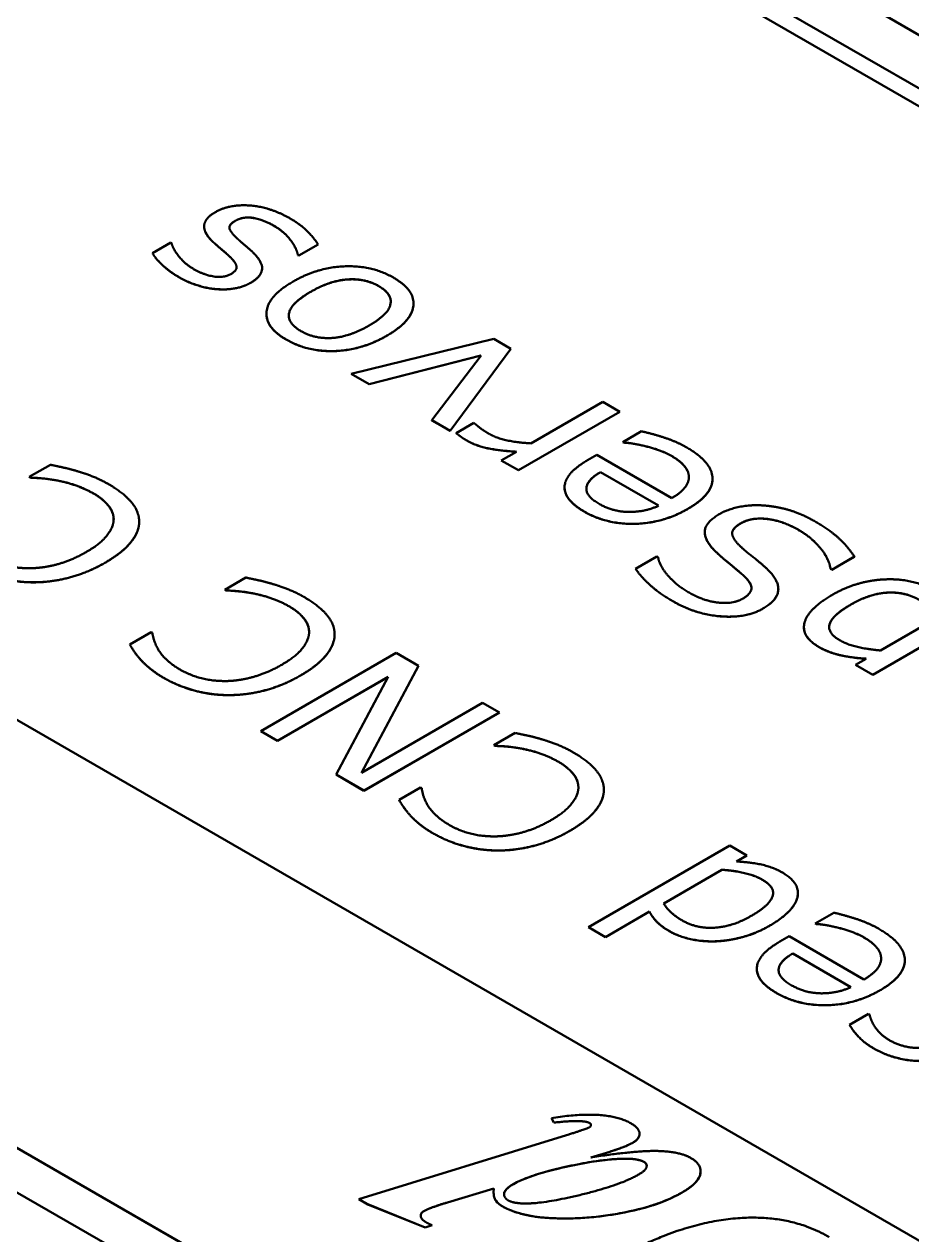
# Model space of a CAD drawing. Header units: millimetres. Extents: x 3100 to 5091, y 868 to 1900.
# Drawn here: x 3989.86 to 4006.09, y 1649.94 to 1672.08 of the extents above; entities that cross this region are included whole.
import ezdxf

# ---------------------------------------------------------------- set-up
doc = ezdxf.new("R2010")
doc.units = ezdxf.units.MM
doc.header["$LTSCALE"] = 1.8
doc.layers.add('외형선(ISO)', color=7, linetype='Continuous', lineweight=50)
doc.layers.add('좁은 외형선(ISO)', color=7, linetype='Continuous', lineweight=35)

msp = doc.modelspace()

# ---------------------------------------------------------------- linework, layer by layer
at = {"layer": '외형선(ISO)'}
for p, q in [((3973.357, 1689.558), (4036.997, 1652.815)), ((3975.685, 1689.52), (4034.658, 1655.472)), ((3974.837, 1689.03), (4033.81, 1654.982)), ((4018.319, 1642.848), (3956.094, 1678.774)), ((3947.902, 1674.861), (4011.541, 1638.118)), ((3949.316, 1674.861), (4011.541, 1638.935)), ((4011.541, 1638.935), (3949.316, 1674.861)), ((3993.153, 1668.388), (3993.153, 1668.389)), ((3992.541, 1668.09), (3992.207, 1667.897)), ((3992.557, 1668.081), (3992.541, 1668.09)), ((3994.884, 1667.852), (3995.236, 1668.055)), ((3995.236, 1668.054), (3994.884, 1667.851)), ((3995.236, 1668.054), (3995.236, 1668.055)), ((3992.207, 1667.897), (3992.207, 1667.897)), ((3994.868, 1667.861), (3994.884, 1667.852)), ((3994.868, 1667.86), (3994.868, 1667.861)), ((3994.884, 1667.851), (3994.868, 1667.86)), ((3994.884, 1667.851), (3994.884, 1667.852)), ((3994.213, 1667.62), (3994.213, 1667.621)), ((3993.415, 1667.234), (3993.415, 1667.235)), ((3996.981, 1666.974), (3996.981, 1666.974)), ((3994.292, 1666.785), (3994.292, 1666.786)), ((3998.45, 1666.327), (3995.842, 1665.689)), ((3998.763, 1666.147), (3998.45, 1666.327)), ((3997.654, 1664.643), (3998.763, 1666.147)), ((3998.763, 1666.146), (3997.654, 1664.642)), ((3998.763, 1666.146), (3998.763, 1666.147)), ((3996.169, 1665.5), (3998.216, 1666.024)), ((3998.215, 1666.023), (3996.169, 1665.5)), ((3998.216, 1666.024), (3997.317, 1664.838)), ((3996.169, 1665.5), (3995.842, 1665.689)), ((3995.842, 1665.689), (3996.169, 1665.5)), ((3995.842, 1665.689), (3995.842, 1665.689)), ((3996.169, 1665.5), (3996.169, 1665.5)), ((4000.444, 1665.176), (3999.127, 1664.416)), ((4000.757, 1664.995), (4000.444, 1665.176)), ((4000.757, 1664.995), (3998.901, 1663.923)), ((3998.901, 1663.923), (4000.757, 1664.995)), ((4000.757, 1664.995), (4000.757, 1664.995)), ((3997.317, 1664.838), (3997.654, 1664.643)), ((3997.317, 1664.837), (3997.317, 1664.838)), ((3997.654, 1664.642), (3997.317, 1664.837)), ((3998.082, 1664.79), (3997.761, 1664.605)), ((3998.099, 1664.781), (3998.082, 1664.79)), ((3997.654, 1664.642), (3997.654, 1664.643)), ((3997.761, 1664.604), (3997.761, 1664.605)), ((4001.153, 1664.636), (4000.812, 1664.439)), ((4000.812, 1664.439), (4000.828, 1664.43)), ((4000.812, 1664.438), (4000.812, 1664.439)), ((4000.828, 1664.429), (4000.812, 1664.438)), ((4000.828, 1664.429), (4000.828, 1664.43)), ((3998.862, 1664.263), (3998.587, 1664.104)), ((3998.587, 1664.104), (3998.901, 1663.923)), ((3998.587, 1664.103), (3998.587, 1664.104)), ((3998.901, 1663.923), (3998.587, 1664.103)), ((4000.333, 1664.205), (4000.163, 1664.107)), ((4001.703, 1663.414), (4000.333, 1664.205)), ((3990.341, 1664.025), (3989.955, 1663.802)), ((3998.901, 1663.923), (3998.901, 1663.923)), ((4000.4, 1663.891), (4001.464, 1663.276)), ((4000.4, 1663.89), (4000.4, 1663.891)), ((4001.464, 1663.276), (4000.4, 1663.89)), ((3989.955, 1663.802), (3989.979, 1663.788)), ((3989.955, 1663.801), (3989.955, 1663.802)), ((3989.979, 1663.787), (3989.955, 1663.801)), ((3989.979, 1663.787), (3989.979, 1663.788)), ((4002.016, 1663.818), (4002.016, 1663.818)), ((4002.449, 1663.766), (4002.449, 1663.767)), ((3999.744, 1663.609), (3999.744, 1663.61)), ((3991.965, 1662.979), (3991.965, 1662.98)), ((4002.307, 1662.792), (4002.307, 1662.792)), ((4001.43, 1662.346), (4001.042, 1662.122)), ((4001.454, 1662.332), (4001.43, 1662.346)), ((4004.632, 1662.105), (4005.044, 1662.343)), ((4005.044, 1662.342), (4004.632, 1662.104)), ((4005.044, 1662.342), (4005.044, 1662.343)), ((4001.042, 1662.122), (4001.042, 1662.122)), ((4004.608, 1662.119), (4004.632, 1662.105)), ((4004.608, 1662.118), (4004.608, 1662.119)), ((4004.632, 1662.104), (4004.608, 1662.118)), ((4004.632, 1662.104), (4004.632, 1662.105)), ((3993.915, 1661.961), (3993.529, 1661.739)), ((3993.529, 1661.739), (3993.553, 1661.725)), ((3993.529, 1661.738), (3993.529, 1661.739)), ((3993.553, 1661.724), (3993.529, 1661.738)), ((3993.553, 1661.724), (3993.553, 1661.725)), ((4003.653, 1661.752), (4003.653, 1661.753)), ((4005.378, 1660.184), (4007.919, 1661.651)), ((4007.919, 1661.65), (4005.378, 1660.183)), ((4006.574, 1661.236), (4005.521, 1660.628)), ((3992.183, 1660.962), (3991.793, 1660.737)), ((3992.207, 1660.948), (3992.183, 1660.962)), ((4004.12, 1661.052), (4004.12, 1661.053)), ((3995.539, 1660.915), (3995.539, 1660.916)), ((3991.793, 1660.736), (3991.793, 1660.737)), ((3996.664, 1660.582), (3994.189, 1659.153)), ((3997.07, 1660.347), (3996.664, 1660.582)), ((3996.03, 1658.391), (3997.07, 1660.347)), ((3997.07, 1660.346), (3996.03, 1658.391)), ((3997.07, 1660.346), (3997.07, 1660.347)), ((4005.259, 1660.477), (4005.065, 1660.365)), ((4005.065, 1660.365), (4005.378, 1660.184)), ((4005.065, 1660.364), (4005.065, 1660.365)), ((4005.378, 1660.183), (4005.065, 1660.364)), ((3994.496, 1658.975), (3996.517, 1660.142)), ((3996.516, 1660.141), (3994.496, 1658.975)), ((3996.517, 1660.142), (3995.567, 1658.357)), ((4005.378, 1660.183), (4005.378, 1660.184)), ((3998.244, 1659.669), (3996.03, 1658.391)), ((3998.551, 1659.492), (3998.244, 1659.669)), ((3996.076, 1658.063), (3998.551, 1659.492)), ((3998.551, 1659.491), (3996.076, 1658.062)), ((3998.551, 1659.491), (3998.551, 1659.492)), ((3994.189, 1659.153), (3994.496, 1658.975)), ((3994.189, 1659.152), (3994.189, 1659.153)), ((3994.496, 1658.975), (3994.189, 1659.152)), ((3994.496, 1658.975), (3994.496, 1658.975)), ((3998.838, 1659.119), (3998.452, 1658.896)), ((3998.452, 1658.896), (3998.476, 1658.882)), ((3998.452, 1658.895), (3998.452, 1658.896)), ((3998.476, 1658.881), (3998.452, 1658.895)), ((3998.476, 1658.881), (3998.476, 1658.882)), ((3995.567, 1658.357), (3996.076, 1658.063)), ((3995.567, 1658.356), (3995.567, 1658.357)), ((3996.076, 1658.062), (3995.567, 1658.356)), ((3997.107, 1658.119), (3996.717, 1657.894)), ((3997.131, 1658.105), (3997.107, 1658.119)), ((3996.076, 1658.062), (3996.076, 1658.063)), ((3996.717, 1657.893), (3996.717, 1657.894)), ((4000.462, 1658.073), (4000.462, 1658.074)), ((4002.765, 1657.059), (4000.179, 1655.566)), ((4003.079, 1656.878), (4002.765, 1657.059)), ((4002.885, 1656.766), (4003.079, 1656.878)), ((4003.079, 1656.877), (4002.886, 1656.766)), ((4003.079, 1656.877), (4003.079, 1656.878)), ((4001.555, 1655.999), (4002.622, 1656.615)), ((4002.622, 1656.614), (4001.556, 1655.998)), ((4002.622, 1656.614), (4002.622, 1656.615)), ((4004.01, 1656.189), (4004.01, 1656.19)), ((4001.297, 1655.849), (4000.493, 1655.384)), ((4000.493, 1655.385), (4001.297, 1655.849)), ((4001.297, 1655.849), (4001.297, 1655.849)), ((4004.669, 1655.83), (4004.327, 1655.632)), ((4000.179, 1655.566), (4000.493, 1655.385)), ((4000.179, 1655.565), (4000.179, 1655.566)), ((4000.493, 1655.384), (4000.179, 1655.565)), ((4004.343, 1655.622), (4004.327, 1655.632)), ((4004.327, 1655.632), (4004.343, 1655.623)), ((4004.327, 1655.632), (4004.327, 1655.632)), ((4004.343, 1655.622), (4004.343, 1655.623)), ((4000.493, 1655.384), (4000.493, 1655.385)), ((4002.501, 1655.305), (4002.501, 1655.306)), ((4003.848, 1655.398), (4003.679, 1655.3)), ((4005.218, 1654.607), (4003.848, 1655.398)), ((4003.915, 1655.084), (4004.98, 1654.47)), ((4003.915, 1655.083), (4003.915, 1655.084)), ((4004.979, 1654.469), (4003.915, 1655.083)), ((4005.531, 1655.011), (4005.531, 1655.012)), ((4003.259, 1654.803), (4003.259, 1654.803)), ((4005.965, 1654.959), (4005.965, 1654.96)), ((4005.303, 1653.98), (4004.955, 1653.779)), ((4005.319, 1653.97), (4005.303, 1653.98)), ((4004.955, 1653.778), (4004.955, 1653.779)), ((3999.502, 1652.072), (3999.502, 1652.073)), ((3999.502, 1652.073), (3999.548, 1651.989)), ((3999.502, 1652.072), (3999.548, 1651.989)), ((3999.548, 1651.989), (3999.548, 1651.989)), ((4000.059, 1652.014), (4000.059, 1652.014)), ((3999.782, 1651.761), (3995.984, 1650.589)), ((4001.114, 1651.786), (4001.114, 1651.787)), ((4000.224, 1651.352), (4000.573, 1651.457)), ((4000.229, 1651.353), (4000.573, 1651.457)), ((4000.573, 1651.457), (4000.573, 1651.457)), ((4002.23, 1651.096), (4002.23, 1651.097)), ((3997.601, 1650.528), (3998.45, 1650.785)), ((3997.601, 1650.529), (3998.45, 1650.785)), ((3995.984, 1650.589), (3996.145, 1650.495)), ((3995.984, 1650.588), (3995.984, 1650.589)), ((3995.984, 1650.588), (3996.145, 1650.494)), ((3998.446, 1650.718), (3998.446, 1650.718)), ((3996.145, 1650.495), (3997.197, 1650.068)), ((3996.145, 1650.494), (3996.145, 1650.495)), ((3996.145, 1650.494), (3997.197, 1650.068)), ((3997.197, 1650.068), (3997.321, 1650.113)), ((3997.197, 1650.068), (3997.321, 1650.113)), ((3997.321, 1650.113), (3997.321, 1650.113)), ((3997.197, 1650.068), (3997.197, 1650.068))]:
    msp.add_line(p, q, dxfattribs=at)
for points in [[(3994.725, 1668.53), (3994.361, 1668.74), (3993.615, 1668.794), (3993.361, 1668.647)], [(3993.361, 1668.647), (3993.159, 1668.531), (3993.153, 1668.392)], [(3993.721, 1668.486), (3993.864, 1668.569), (3994.23, 1668.512), (3994.436, 1668.393)], [(3994.436, 1668.392), (3994.23, 1668.511), (3993.864, 1668.568), (3993.721, 1668.486)], [(3995.236, 1668.055), (3995.175, 1668.155), (3994.931, 1668.411), (3994.725, 1668.53)], [(3993.153, 1668.392), (3993.151, 1668.253), (3993.319, 1668.098)], [(3993.319, 1668.097), (3993.153, 1668.251), (3993.153, 1668.388)], [(3993.721, 1668.486), (3993.616, 1668.425), (3993.615, 1668.36)], [(3993.615, 1668.354), (3993.609, 1668.422), (3993.721, 1668.486)], [(3993.763, 1668.159), (3993.626, 1668.285), (3993.615, 1668.354)], [(3994.436, 1668.393), (3994.601, 1668.298), (3994.834, 1668.012), (3994.868, 1667.861)], [(3994.868, 1667.86), (3994.834, 1668.011), (3994.601, 1668.297), (3994.436, 1668.392)], [(3992.973, 1667.598), (3992.809, 1667.692), (3992.587, 1667.96), (3992.557, 1668.081)], [(3993.319, 1668.098), (3993.373, 1668.048), (3993.547, 1667.901), (3993.613, 1667.839)], [(3993.613, 1667.838), (3993.547, 1667.9), (3993.373, 1668.047), (3993.319, 1668.097)], [(3994.054, 1667.9), (3993.989, 1667.965), (3993.813, 1668.111), (3993.763, 1668.159)], [(3992.688, 1667.458), (3992.523, 1667.554), (3992.262, 1667.797), (3992.207, 1667.897)], [(3992.207, 1667.897), (3992.262, 1667.798), (3992.523, 1667.555), (3992.688, 1667.459)], [(3993.613, 1667.839), (3993.733, 1667.728), (3993.745, 1667.654)], [(3993.745, 1667.653), (3993.733, 1667.727), (3993.613, 1667.838)], [(3994.003, 1667.353), (3994.187, 1667.459), (3994.234, 1667.721), (3994.054, 1667.9)], [(3993.745, 1667.654), (3993.759, 1667.58), (3993.644, 1667.514)], [(3993.746, 1667.637), (3993.746, 1667.645), (3993.745, 1667.653)], [(3996.616, 1667.447), (3996.226, 1667.672), (3995.234, 1667.638), (3994.779, 1667.376)], [(3992.688, 1667.459), (3992.866, 1667.356), (3993.244, 1667.243), (3993.415, 1667.235)], [(3993.415, 1667.234), (3993.244, 1667.242), (3992.866, 1667.355), (3992.688, 1667.458)], [(3993.644, 1667.514), (3993.512, 1667.438), (3993.145, 1667.499), (3992.973, 1667.598)], [(3996.347, 1667.291), (3996.098, 1667.435), (3995.456, 1667.393), (3995.102, 1667.189)], [(3995.102, 1667.189), (3995.456, 1667.394), (3996.098, 1667.436), (3996.347, 1667.292)], [(3996.494, 1666.386), (3996.949, 1666.648), (3997.01, 1667.22), (3996.616, 1667.447)], [(3993.415, 1667.235), (3993.591, 1667.224), (3993.89, 1667.287), (3994.003, 1667.353)], [(3994.003, 1667.352), (3993.89, 1667.287), (3993.591, 1667.224), (3993.415, 1667.234)], [(3994.779, 1667.376), (3994.325, 1667.114), (3994.264, 1666.54), (3994.654, 1666.315)], [(3994.923, 1666.47), (3994.672, 1666.614), (3994.741, 1666.981), (3995.102, 1667.189)], [(3996.347, 1667.292), (3996.599, 1667.146), (3996.521, 1666.774), (3996.171, 1666.572)], [(3996.565, 1667.009), (3996.565, 1667.165), (3996.347, 1667.291)], [(3994.654, 1666.314), (3994.292, 1666.523), (3994.292, 1666.785)], [(3996.171, 1666.572), (3995.81, 1666.364), (3995.177, 1666.323), (3994.923, 1666.47)], [(3994.654, 1666.315), (3995.048, 1666.087), (3996.04, 1666.123), (3996.494, 1666.386)], [(3996.494, 1666.385), (3996.04, 1666.122), (3995.048, 1666.086), (3994.654, 1666.314)], [(3998.357, 1664.594), (3998.268, 1664.645), (3998.153, 1664.731), (3998.099, 1664.781)], [(3997.761, 1664.605), (3997.822, 1664.556), (3997.886, 1664.509), (3997.969, 1664.461)], [(3997.969, 1664.46), (3997.886, 1664.508), (3997.822, 1664.555), (3997.761, 1664.604)], [(3999.127, 1664.416), (3998.899, 1664.428), (3998.503, 1664.51), (3998.357, 1664.594)], [(4001.978, 1664.34), (4001.796, 1664.445), (4001.378, 1664.584), (4001.153, 1664.636)], [(3997.969, 1664.461), (3998.117, 1664.376), (3998.527, 1664.284), (3998.862, 1664.263)], [(4000.828, 1664.43), (4000.984, 1664.424), (4001.519, 1664.29), (4001.709, 1664.18)], [(4001.709, 1664.179), (4001.519, 1664.289), (4000.984, 1664.423), (4000.828, 1664.429)], [(4001.998, 1663.218), (4002.458, 1663.484), (4002.44, 1664.073), (4001.978, 1664.34)], [(4000.163, 1664.107), (3999.759, 1663.873), (3999.729, 1663.385), (4000.105, 1663.168)], [(4001.709, 1664.18), (4001.852, 1664.097), (4002.01, 1663.913), (4002.016, 1663.818)], [(4002.016, 1663.818), (4002.01, 1663.912), (4001.852, 1664.096), (4001.709, 1664.179)], [(3990.848, 1663.902), (3990.688, 1663.95), (3990.472, 1663.996), (3990.341, 1664.025)], [(3991.405, 1663.669), (3991.264, 1663.751), (3990.981, 1663.863), (3990.848, 1663.902)], [(4000.379, 1663.308), (4000.131, 1663.451), (4000.155, 1663.747), (4000.4, 1663.891)], [(3989.979, 1663.788), (3990.32, 1663.778), (3990.9, 1663.632), (3991.139, 1663.494)], [(3991.139, 1663.493), (3990.9, 1663.631), (3990.32, 1663.777), (3989.979, 1663.787)], [(3991.965, 1662.984), (3991.965, 1663.171), (3991.676, 1663.513), (3991.405, 1663.669)], [(4002.016, 1663.818), (4002.026, 1663.719), (4001.875, 1663.513), (4001.703, 1663.414)], [(4002.449, 1663.766), (4002.449, 1663.478), (4001.998, 1663.217)], [(4002.017, 1663.795), (4002.017, 1663.806), (4002.016, 1663.818)], [(3991.139, 1663.494), (3991.31, 1663.395), (3991.504, 1663.148), (3991.498, 1663.009)], [(4000.105, 1663.167), (3999.744, 1663.375), (3999.744, 1663.609)], [(4000.105, 1663.168), (4000.511, 1662.933), (4001.543, 1662.955), (4001.998, 1663.218)], [(4001.998, 1663.217), (4001.543, 1662.954), (4000.511, 1662.932), (4000.105, 1663.167)], [(4001.464, 1663.276), (4001.224, 1663.161), (4000.632, 1663.162), (4000.379, 1663.308)], [(4003.363, 1663.281), (4003.145, 1663.295), (4002.727, 1663.21), (4002.582, 1663.126)], [(4004.325, 1662.987), (4004.077, 1663.13), (4003.604, 1663.266), (4003.363, 1663.281)], [(3991.498, 1663.009), (3991.49, 1662.876), (3991.258, 1662.579), (3990.997, 1662.428)], [(3991.339, 1662.231), (3991.66, 1662.416), (3991.967, 1662.801), (3991.965, 1662.984)], [(4002.582, 1663.126), (4002.317, 1662.973), (4002.299, 1662.64), (4002.503, 1662.439)], [(4002.933, 1662.556), (4002.812, 1662.678), (4002.806, 1662.861), (4002.97, 1662.955)], [(4002.97, 1662.955), (4003.161, 1663.066), (4003.731, 1663.001), (4004.036, 1662.825)], [(4004.036, 1662.824), (4003.731, 1663), (4003.161, 1663.065), (4002.97, 1662.954)], [(4005.044, 1662.343), (4004.923, 1662.527), (4004.594, 1662.832), (4004.325, 1662.987)], [(4002.503, 1662.438), (4002.307, 1662.631), (4002.307, 1662.792)], [(4002.97, 1662.954), (4002.809, 1662.862), (4002.809, 1662.772)], [(4004.036, 1662.825), (4004.254, 1662.699), (4004.576, 1662.317), (4004.608, 1662.119)], [(4004.608, 1662.118), (4004.576, 1662.316), (4004.254, 1662.698), (4004.036, 1662.824)], [(4003.402, 1662.16), (4003.273, 1662.272), (4003.024, 1662.467), (4002.933, 1662.556)], [(3989.999, 1662.132), (3989.753, 1662.127), (3989.33, 1662.231), (3989.143, 1662.339)], [(3990.997, 1662.428), (3990.747, 1662.283), (3990.24, 1662.138), (3989.999, 1662.132)], [(4002.022, 1661.685), (4001.78, 1661.825), (4001.477, 1662.182), (4001.454, 1662.332)], [(4002.503, 1662.439), (4002.606, 1662.339), (4002.931, 1662.075), (4003.014, 1661.999)], [(4003.014, 1661.998), (4002.931, 1662.074), (4002.606, 1662.339), (4002.503, 1662.438)], [(3988.839, 1662.19), (3989.112, 1662.033), (3989.73, 1661.872), (3990.05, 1661.874)], [(3990.05, 1661.873), (3989.73, 1661.871), (3989.112, 1662.032), (3988.839, 1662.189)], [(3990.05, 1661.874), (3990.377, 1661.876), (3991.032, 1662.054), (3991.339, 1662.231)], [(3991.339, 1662.23), (3991.032, 1662.053), (3990.377, 1661.876), (3990.05, 1661.873)], [(4001.733, 1661.522), (4001.472, 1661.673), (4001.135, 1661.982), (4001.042, 1662.122)], [(4001.042, 1662.122), (4001.135, 1661.982), (4001.472, 1661.673), (4001.733, 1661.523)], [(4003.372, 1661.393), (4003.642, 1661.55), (4003.662, 1661.928), (4003.402, 1662.16)], [(3994.422, 1661.839), (3994.262, 1661.887), (3994.046, 1661.932), (3993.915, 1661.961)], [(4003.014, 1661.999), (4003.17, 1661.855), (4003.153, 1661.662), (4003, 1661.573)], [(4003.162, 1661.768), (4003.162, 1661.862), (4003.014, 1661.998)], [(4005.626, 1661.928), (4005.378, 1661.922), (4004.875, 1661.781), (4004.648, 1661.65)], [(4006.457, 1661.747), (4006.291, 1661.843), (4005.859, 1661.936), (4005.626, 1661.928)], [(3993.553, 1661.725), (3993.894, 1661.714), (3994.474, 1661.568), (3994.713, 1661.431)], [(3994.713, 1661.43), (3994.474, 1661.568), (3993.894, 1661.713), (3993.553, 1661.724)], [(3994.979, 1661.606), (3994.838, 1661.687), (3994.555, 1661.799), (3994.422, 1661.839)], [(4003, 1661.573), (4002.826, 1661.473), (4002.287, 1661.532), (4002.022, 1661.685)], [(4004.648, 1661.65), (4004.198, 1661.39), (4004.065, 1660.881), (4004.4, 1660.688)], [(4004.98, 1661.468), (4005.325, 1661.668), (4005.972, 1661.703), (4006.232, 1661.552)], [(4006.232, 1661.551), (4005.972, 1661.702), (4005.325, 1661.667), (4004.98, 1661.467)], [(3994.713, 1661.431), (3994.884, 1661.332), (3995.078, 1661.084), (3995.072, 1660.946)], [(3995.539, 1660.921), (3995.539, 1661.108), (3995.25, 1661.449), (3994.979, 1661.606)], [(4001.733, 1661.523), (4002.139, 1661.288), (4003.062, 1661.215), (4003.372, 1661.393)], [(4003.372, 1661.393), (4003.062, 1661.214), (4002.139, 1661.288), (4001.733, 1661.522)], [(4004.778, 1660.813), (4004.539, 1660.95), (4004.644, 1661.274), (4004.98, 1661.468)], [(4004.4, 1660.687), (4004.12, 1660.848), (4004.12, 1661.052)], [(3992.716, 1660.276), (3992.488, 1660.408), (3992.242, 1660.73), (3992.207, 1660.948)], [(3995.072, 1660.946), (3995.064, 1660.813), (3994.832, 1660.515), (3994.571, 1660.365)], [(3994.913, 1660.168), (3995.234, 1660.353), (3995.541, 1660.738), (3995.539, 1660.921)], [(4005.521, 1660.628), (4005.301, 1660.646), (4004.913, 1660.734), (4004.778, 1660.813)], [(3991.793, 1660.737), (3991.914, 1660.527), (3992.215, 1660.241), (3992.413, 1660.127)], [(3992.413, 1660.126), (3992.215, 1660.24), (3991.914, 1660.526), (3991.793, 1660.736)], [(4004.4, 1660.688), (4004.576, 1660.586), (4005.028, 1660.488), (4005.259, 1660.477)], [(3994.571, 1660.365), (3994.321, 1660.22), (3993.813, 1660.074), (3993.573, 1660.068)], [(3992.413, 1660.127), (3992.686, 1659.969), (3993.304, 1659.808), (3993.624, 1659.811)], [(3993.624, 1659.81), (3993.304, 1659.807), (3992.686, 1659.968), (3992.413, 1660.126)], [(3993.573, 1660.068), (3993.327, 1660.064), (3992.904, 1660.168), (3992.716, 1660.276)], [(3993.624, 1659.811), (3993.951, 1659.813), (3994.605, 1659.99), (3994.913, 1660.168)], [(3994.913, 1660.167), (3994.605, 1659.989), (3993.951, 1659.812), (3993.624, 1659.81)], [(3999.345, 1658.996), (3999.185, 1659.044), (3998.969, 1659.09), (3998.838, 1659.119)], [(3999.903, 1658.763), (3999.761, 1658.845), (3999.478, 1658.957), (3999.345, 1658.996)], [(3998.476, 1658.882), (3998.818, 1658.872), (3999.398, 1658.726), (3999.636, 1658.588)], [(3999.636, 1658.587), (3999.398, 1658.725), (3998.818, 1658.871), (3998.476, 1658.881)], [(4000.462, 1658.078), (4000.462, 1658.265), (4000.173, 1658.607), (3999.903, 1658.763)], [(3999.636, 1658.588), (3999.808, 1658.489), (4000.002, 1658.242), (3999.996, 1658.103)], [(3997.64, 1657.433), (3997.412, 1657.565), (3997.165, 1657.887), (3997.131, 1658.105)], [(3999.996, 1658.103), (3999.988, 1657.97), (3999.755, 1657.673), (3999.495, 1657.522)], [(3996.717, 1657.894), (3996.838, 1657.684), (3997.139, 1657.398), (3997.337, 1657.284)], [(3997.337, 1657.283), (3997.139, 1657.398), (3996.838, 1657.683), (3996.717, 1657.893)], [(3999.836, 1657.325), (4000.157, 1657.51), (4000.464, 1657.895), (4000.462, 1658.078)], [(3998.497, 1657.226), (3998.25, 1657.221), (3997.828, 1657.325), (3997.64, 1657.433)], [(3999.495, 1657.522), (3999.244, 1657.377), (3998.737, 1657.232), (3998.497, 1657.226)], [(3997.337, 1657.284), (3997.61, 1657.127), (3998.228, 1656.966), (3998.547, 1656.968)], [(3998.547, 1656.967), (3998.228, 1656.965), (3997.61, 1657.126), (3997.337, 1657.283)], [(3998.547, 1656.968), (3998.874, 1656.97), (3999.529, 1657.148), (3999.836, 1657.325)], [(3999.836, 1657.324), (3999.529, 1657.147), (3998.874, 1656.97), (3998.547, 1656.967)], [(4003.729, 1656.563), (4003.557, 1656.662), (4003.137, 1656.756), (4002.885, 1656.766)], [(4002.622, 1656.615), (4002.834, 1656.602), (4003.224, 1656.512), (4003.357, 1656.435)], [(4003.357, 1656.434), (4003.224, 1656.511), (4002.834, 1656.601), (4002.622, 1656.614)], [(4003.485, 1655.587), (4003.939, 1655.849), (4004.063, 1656.371), (4003.729, 1656.563)], [(4003.357, 1656.435), (4003.606, 1656.292), (4003.487, 1655.961), (4003.157, 1655.771)], [(4003.558, 1656.189), (4003.558, 1656.319), (4003.357, 1656.434)], [(4001.899, 1655.686), (4001.782, 1655.754), (4001.624, 1655.894), (4001.555, 1655.999)], [(4001.666, 1655.488), (4001.521, 1655.572), (4001.355, 1655.738), (4001.297, 1655.849)], [(4001.297, 1655.849), (4001.355, 1655.739), (4001.521, 1655.573), (4001.666, 1655.489)], [(4003.157, 1655.771), (4002.82, 1655.576), (4002.161, 1655.535), (4001.899, 1655.686)], [(4005.493, 1655.533), (4005.311, 1655.638), (4004.893, 1655.777), (4004.669, 1655.83)], [(4001.666, 1655.489), (4001.828, 1655.396), (4002.262, 1655.299), (4002.501, 1655.306)], [(4002.501, 1655.305), (4002.262, 1655.298), (4001.828, 1655.395), (4001.666, 1655.488)], [(4002.501, 1655.306), (4002.745, 1655.316), (4003.25, 1655.452), (4003.485, 1655.587)], [(4003.485, 1655.586), (4003.25, 1655.451), (4002.745, 1655.316), (4002.501, 1655.305)], [(4004.343, 1655.623), (4004.499, 1655.617), (4005.034, 1655.483), (4005.224, 1655.374)], [(4005.224, 1655.373), (4005.034, 1655.482), (4004.499, 1655.617), (4004.343, 1655.622)], [(4005.513, 1654.411), (4005.974, 1654.677), (4005.956, 1655.266), (4005.493, 1655.533)], [(4003.679, 1655.3), (4003.275, 1655.067), (4003.244, 1654.578), (4003.62, 1654.361)], [(4005.224, 1655.374), (4005.368, 1655.291), (4005.525, 1655.106), (4005.531, 1655.012)], [(4005.531, 1655.011), (4005.525, 1655.106), (4005.368, 1655.29), (4005.224, 1655.373)], [(4003.895, 1654.501), (4003.646, 1654.645), (4003.671, 1654.941), (4003.915, 1655.084)], [(4005.531, 1655.012), (4005.541, 1654.913), (4005.39, 1654.706), (4005.218, 1654.607)], [(4005.532, 1654.988), (4005.532, 1655), (4005.531, 1655.011)], [(4003.62, 1654.36), (4003.259, 1654.569), (4003.259, 1654.803)], [(4005.965, 1654.959), (4005.965, 1654.671), (4005.513, 1654.41)], [(4003.62, 1654.361), (4004.026, 1654.127), (4005.059, 1654.149), (4005.513, 1654.411)], [(4005.513, 1654.41), (4005.059, 1654.148), (4004.026, 1654.126), (4003.62, 1654.36)], [(4004.98, 1654.47), (4004.739, 1654.354), (4004.147, 1654.355), (4003.895, 1654.501)], [(4005.683, 1653.497), (4005.539, 1653.58), (4005.353, 1653.825), (4005.319, 1653.97)], [(4004.955, 1653.779), (4005.018, 1653.668), (4005.236, 1653.44), (4005.396, 1653.347)], [(4005.396, 1653.347), (4005.236, 1653.439), (4005.018, 1653.667), (4004.955, 1653.778)], [(4006.958, 1653.57), (4006.612, 1653.371), (4005.949, 1653.343), (4005.683, 1653.497)], [(4005.396, 1653.347), (4005.806, 1653.111), (4006.826, 1653.121), (4007.281, 1653.384)], [(4007.281, 1653.383), (4006.826, 1653.12), (4005.806, 1653.11), (4005.396, 1653.347)], [(4000.955, 1651.978), (4000.513, 1652.233), (3999.502, 1652.073)], [(3999.548, 1651.989), (3999.889, 1652.029), (4000.059, 1652.014)], [(4000.198, 1651.904), (4000.14, 1651.871), (3999.782, 1651.761)], [(4000.059, 1652.014), (4000.158, 1652.008), (4000.204, 1651.981)], [(4000.204, 1651.981), (4000.227, 1651.968), (4000.227, 1651.921), (4000.198, 1651.904)], [(4000.989, 1651.621), (4001.117, 1651.694), (4001.111, 1651.888), (4000.955, 1651.978)], [(4001.558, 1651.466), (4001.125, 1651.496), (4000.224, 1651.352)], [(4000.573, 1651.457), (4000.868, 1651.551), (4000.989, 1651.621)], [(4002.055, 1651.342), (4001.882, 1651.442), (4001.558, 1651.466)], [(3998.809, 1650.865), (3999.106, 1651.037), (4000.507, 1651.342), (4000.932, 1651.327)], [(4000.932, 1651.327), (4001.108, 1651.322), (4001.203, 1651.267)], [(4001.203, 1651.267), (4001.258, 1651.236), (4001.226, 1651.114), (4001.102, 1651.042)], [(4001.896, 1650.714), (4002.203, 1650.89), (4002.252, 1651.229), (4002.055, 1651.342)], [(4001.102, 1651.042), (4000.758, 1650.844), (3999.34, 1650.499), (3998.985, 1650.51)], [(3998.45, 1650.785), (3998.436, 1650.657), (3998.511, 1650.514), (3998.612, 1650.455)], [(3998.713, 1650.567), (3998.63, 1650.615), (3998.65, 1650.774), (3998.809, 1650.865)], [(3998.612, 1650.455), (3998.811, 1650.34), (3999.444, 1650.225), (4000.406, 1650.253), (4001.509, 1650.49), (4001.896, 1650.714)], [(3998.985, 1650.51), (3998.8, 1650.517), (3998.713, 1650.567)], [(3997.208, 1650.168), (3997.122, 1650.218), (3997.107, 1650.333), (3997.171, 1650.37)], [(3997.171, 1650.37), (3997.278, 1650.432), (3997.601, 1650.529)], [(3997.321, 1650.113), (3997.252, 1650.143), (3997.208, 1650.168)], [(4004.581, 1649.897), (4004.041, 1650.208), (4002.747, 1650.284), (4001.318, 1649.873), (4000.446, 1649.37)]]:
    msp.add_open_spline(points, degree=2, dxfattribs=at)
for points, degree, knots in [([(3994.213, 1667.62), (3994.213, 1667.604), (3994.187, 1667.458), (3994.003, 1667.352)], 2, [0.885572, 0.885572, 0.885572, 1, 2, 2, 2]), ([(3995.102, 1667.189), (3994.741, 1666.98), (3994.702, 1666.775), (3994.702, 1666.753)], 2, [0, 0, 0, 1, 1.119424, 1.119424, 1.119424]), ([(3996.981, 1666.974), (3996.981, 1666.954), (3996.949, 1666.647), (3996.494, 1666.385)], 2, [0.928571, 0.928571, 0.928571, 1, 2, 2, 2]), ([(3998.861, 1664.262), (3998.526, 1664.283), (3998.117, 1664.375), (3997.969, 1664.46)], 2, [0.001903, 0.001903, 0.001903, 1, 2, 2, 2]), ([(4000.4, 1663.89), (4000.155, 1663.746), (4000.143, 1663.592), (4000.143, 1663.585)], 2, [0, 0, 0, 1, 1.045132, 1.045132, 1.045132]), ([(3991.499, 1663.025), (3991.498, 1663.154), (3991.31, 1663.394), (3991.139, 1663.493)], 2, [0.060304, 0.060304, 0.060304, 1, 2, 2, 2]), ([(3991.965, 1662.979), (3991.965, 1662.798), (3991.66, 1662.416), (3991.339, 1662.23)], 2, [0.012987, 0.012987, 0.012987, 1, 2, 2, 2]), ([(4003.653, 1661.752), (4003.653, 1661.745), (4003.642, 1661.549), (4003.372, 1661.393)], 2, [0.962687, 0.962687, 0.962687, 1, 2, 2, 2]), ([(3995.072, 1660.961), (3995.072, 1661.091), (3994.884, 1661.331), (3994.713, 1661.43)], 2, [0.060304, 0.060304, 0.060304, 1, 2, 2, 2]), ([(4004.98, 1661.467), (4004.644, 1661.274), (4004.582, 1661.082), (4004.582, 1661.054)], 2, [0, 0, 0, 1, 1.179261, 1.179261, 1.179261]), ([(3995.539, 1660.915), (3995.539, 1660.735), (3995.234, 1660.352), (3994.913, 1660.167)], 2, [0.012987, 0.012987, 0.012987, 1, 2, 2, 2]), ([(4005.257, 1660.476), (4005.028, 1660.488), (4004.576, 1660.585), (4004.4, 1660.687)], 2, [0.002822, 0.002822, 0.002822, 1, 2, 2, 2]), ([(3999.996, 1658.119), (3999.996, 1658.248), (3999.808, 1658.488), (3999.636, 1658.587)], 2, [0.060304, 0.060304, 0.060304, 1, 2, 2, 2]), ([(4000.462, 1658.073), (4000.462, 1657.892), (4000.157, 1657.51), (3999.836, 1657.324)], 2, [0.012987, 0.012987, 0.012987, 1, 2, 2, 2]), ([(4004.01, 1656.189), (4004.01, 1656.15), (4003.939, 1655.849), (4003.485, 1655.586)], 2, [0.84399, 0.84399, 0.84399, 1, 2, 2, 2]), ([(4003.915, 1655.083), (4003.671, 1654.94), (4003.658, 1654.785), (4003.658, 1654.778)], 2, [0, 0, 0, 1, 1.045132, 1.045132, 1.045132]), ([(3999.548, 1651.989), (3999.644, 1652), (3999.749, 1652.01), (3999.92, 1652.019), (3999.995, 1652.019), (4000.059, 1652.014)], 3, [-0.0453396, -0.0453396, -0.0453396, -0.0453396, -0.01948374, -0.01948374, 0, 0, 0, 0]), ([(4000.059, 1652.014), (4000.092, 1652.012), (4000.126, 1652.007), (4000.174, 1651.994), (4000.19, 1651.988), (4000.204, 1651.98)], 3, [-0.01571905, -0.01571905, -0.01571905, -0.01571905, -0.00579302, -0.00579302, 0, 0, 0, 0]), ([(4000.204, 1651.98), (4000.207, 1651.978), (4000.211, 1651.976), (4000.217, 1651.971), (4000.219, 1651.968), (4000.226, 1651.958), (4000.227, 1651.95), (4000.227, 1651.944)], 3, [-0.013061744, -0.013061744, -0.013061744, -0.013061744, -0.011927043, -0.011927043, -0.010774781, -0.010774781, -0.00785771, -0.00785771, -0.00785771, -0.00785771]), ([(4000.989, 1651.62), (4001.011, 1651.632), (4001.03, 1651.646), (4001.063, 1651.674), (4001.076, 1651.688), (4001.105, 1651.73), (4001.114, 1651.757), (4001.114, 1651.786)], 3, [-0.12546995, -0.12546995, -0.12546995, -0.12546995, -0.10303981, -0.10303981, -0.08188642, -0.08188642, -0.04499745, -0.04499745, -0.04499745, -0.04499745]), ([(4000.573, 1651.457), (4000.657, 1651.483), (4000.746, 1651.513), (4000.88, 1651.566), (4000.942, 1651.593), (4000.989, 1651.62)], 3, [-0.04902661, -0.04902661, -0.04902661, -0.04902661, -0.02023917, -0.02023917, 0, 0, 0, 0]), ([(3998.809, 1650.865), (3998.967, 1650.956), (3999.197, 1651.036), (3999.697, 1651.169), (4000.057, 1651.25), (4000.564, 1651.317), (4000.755, 1651.333), (4000.932, 1651.327)], 3, [-0.2686845, -0.2686845, -0.2686845, -0.2686845, -0.156393, -0.156393, -0.0530499, -0.0530499, 0, 0, 0, 0]), ([(4000.932, 1651.327), (4000.99, 1651.325), (4001.049, 1651.319), (4001.14, 1651.296), (4001.174, 1651.283), (4001.203, 1651.267)], 3, [-0.02984297, -0.02984297, -0.02984297, -0.02984297, -0.01229619, -0.01229619, 0, 0, 0, 0]), ([(4001.203, 1651.267), (4001.211, 1651.262), (4001.218, 1651.257), (4001.23, 1651.246), (4001.234, 1651.24), (4001.243, 1651.223), (4001.246, 1651.212), (4001.246, 1651.2)], 3, [-0.037009137, -0.037009137, -0.037009137, -0.037009137, -0.0347701, -0.0347701, -0.032490017, -0.032490017, -0.028598462, -0.028598462, -0.028598462, -0.028598462]), ([(4001.896, 1650.713), (4001.959, 1650.749), (4002.019, 1650.789), (4002.114, 1650.867), (4002.153, 1650.906), (4002.209, 1650.989), (4002.23, 1651.037), (4002.23, 1651.096)], 3, [-0.1441836, -0.1441836, -0.1441836, -0.1441836, -0.10901878, -0.10901878, -0.07878366, -0.07878366, -0.04778327, -0.04778327, -0.04778327, -0.04778327]), ([(3998.639, 1650.677), (3998.639, 1650.683), (3998.639, 1650.688), (3998.641, 1650.705), (3998.646, 1650.73), (3998.709, 1650.802), (3998.758, 1650.836), (3998.809, 1650.865)], 3, [-0.05173931, -0.05173931, -0.05173931, -0.05173931, -0.04177253, -0.04177253, -0.02126194, -0.02126194, 0, 0, 0, 0]), ([(3998.446, 1650.718), (3998.446, 1650.695), (3998.448, 1650.673), (3998.459, 1650.612), (3998.472, 1650.583), (3998.518, 1650.519), (3998.56, 1650.484), (3998.612, 1650.454)], 3, [-0.04374369, -0.04374369, -0.04374369, -0.04374369, -0.03622683, -0.03622683, -0.02202052, -0.02202052, 0, 0, 0, 0]), ([(3998.612, 1650.454), (3998.683, 1650.413), (3998.763, 1650.379), (3998.969, 1650.312), (3999.084, 1650.289), (3999.471, 1650.224), (3999.852, 1650.231), (4000.512, 1650.273), (4000.9, 1650.354), (4001.398, 1650.478), (4001.666, 1650.58), (4001.896, 1650.713)], 3, [-0.210511, -0.210511, -0.210511, -0.210511, -0.204894, -0.204894, -0.1973098, -0.1973098, -0.162531, -0.162531, -0.0977448, -0.0977448, 0, 0, 0, 0]), ([(3997.114, 1650.287), (3997.114, 1650.288), (3997.114, 1650.29), (3997.115, 1650.306), (3997.119, 1650.32), (3997.138, 1650.347), (3997.153, 1650.359), (3997.171, 1650.369)], 3, [-0.01592107, -0.01592107, -0.01592107, -0.01592107, -0.0152637, -0.0152637, -0.00767697, -0.00767697, 0, 0, 0, 0]), ([(3997.171, 1650.369), (3997.212, 1650.393), (3997.273, 1650.418), (3997.416, 1650.471), (3997.513, 1650.502), (3997.601, 1650.528)], 3, [-0.0504745, -0.0504745, -0.0504745, -0.0504745, -0.0296875, -0.0296875, 0, 0, 0, 0])]:
    msp.add_open_spline(points, degree=degree, knots=knots, dxfattribs=at)
at = {"layer": '좁은 외형선(ISO)'}
for p, q in [((3993.721, 1668.486), (3993.721, 1668.486)), ((3994.436, 1668.392), (3994.436, 1668.393)), ((3993.319, 1668.097), (3993.319, 1668.098)), ((3993.613, 1667.838), (3993.613, 1667.839)), ((3993.745, 1667.653), (3993.745, 1667.654)), ((3992.688, 1667.458), (3992.688, 1667.459)), ((3994.003, 1667.352), (3994.003, 1667.353)), ((3995.102, 1667.189), (3995.102, 1667.189)), ((3996.347, 1667.291), (3996.347, 1667.292)), ((3994.654, 1666.314), (3994.654, 1666.315)), ((3996.494, 1666.385), (3996.494, 1666.386)), ((3997.969, 1664.46), (3997.969, 1664.461)), ((4001.709, 1664.179), (4001.709, 1664.18)), ((3991.139, 1663.493), (3991.139, 1663.494)), ((4001.998, 1663.217), (4001.998, 1663.218)), ((4000.105, 1663.167), (4000.105, 1663.168)), ((4002.97, 1662.954), (4002.97, 1662.955)), ((4004.036, 1662.824), (4004.036, 1662.825)), ((4002.503, 1662.438), (4002.503, 1662.439)), ((3991.339, 1662.23), (3991.339, 1662.231)), ((3990.05, 1661.873), (3990.05, 1661.874)), ((4003.014, 1661.998), (4003.014, 1661.999)), ((3994.713, 1661.43), (3994.713, 1661.431)), ((4001.733, 1661.522), (4001.733, 1661.523)), ((4004.98, 1661.467), (4004.98, 1661.468)), ((4003.372, 1661.393), (4003.372, 1661.393)), ((4004.4, 1660.687), (4004.4, 1660.688)), ((3992.413, 1660.126), (3992.413, 1660.127)), ((3994.913, 1660.167), (3994.913, 1660.168)), ((3993.624, 1659.81), (3993.624, 1659.811)), ((3999.636, 1658.587), (3999.636, 1658.588)), ((3997.337, 1657.283), (3997.337, 1657.284)), ((3999.836, 1657.324), (3999.836, 1657.325)), ((3998.547, 1656.967), (3998.547, 1656.968)), ((4003.357, 1656.434), (4003.357, 1656.435)), ((4001.666, 1655.488), (4001.666, 1655.489)), ((4003.485, 1655.586), (4003.485, 1655.587)), ((4005.224, 1655.373), (4005.224, 1655.374)), ((4003.62, 1654.36), (4003.62, 1654.361)), ((4005.513, 1654.41), (4005.513, 1654.411)), ((4005.396, 1653.347), (4005.396, 1653.347)), ((4000.204, 1651.98), (4000.204, 1651.981)), ((4000.989, 1651.62), (4000.989, 1651.621)), ((4000.932, 1651.327), (4000.932, 1651.327)), ((4001.203, 1651.267), (4001.203, 1651.267)), ((3998.809, 1650.865), (3998.809, 1650.865)), ((4001.896, 1650.713), (4001.896, 1650.714)), ((3997.171, 1650.369), (3997.171, 1650.37)), ((3997.601, 1650.528), (3997.601, 1650.529)), ((3998.612, 1650.454), (3998.612, 1650.455))]:
    msp.add_line(p, q, dxfattribs=at)

doc.saveas('drawing.dxf')
